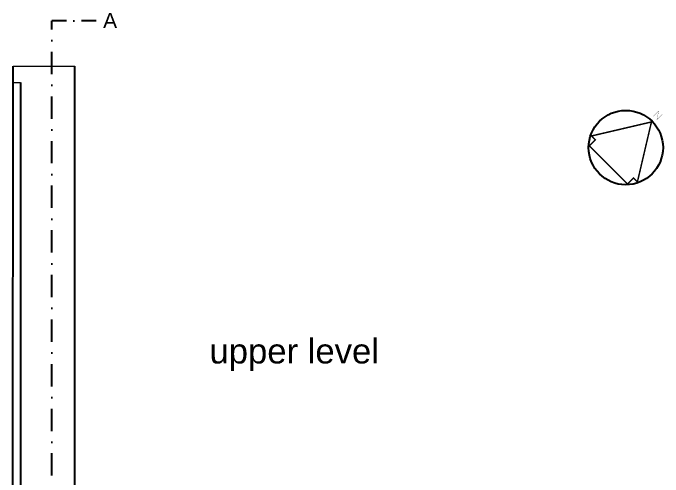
# Model space of a CAD drawing. Header units: millimetres. Extents: x -1430 to 19354, y 420 to 22678.
# Drawn here: x 3226 to 16331, y 13317 to 22678 of the extents above; entities that cross this region are included whole.
import ezdxf

# ---------------------------------------------------------------- set-up
doc = ezdxf.new("R2010")
doc.units = ezdxf.units.MM
doc.header["$LTSCALE"] = 30
doc.linetypes.add('ceco.net dash-dot', pattern=[1, 0.5, -0.25, 0, -0.25])
for name, color, linetype in [('ceco.net 441 Smith House upper level', 7, 'Continuous'), ('ceco.net Smith House section lines', 255, 'ceco.net dash-dot'), ('ceco.net Smith House text', 7, 'Continuous')]:
    doc.layers.add(name, color=color, linetype=linetype)
doc.styles.add('ceco.net', font='arial.ttf', dxfattribs={"height": 300})

msp = doc.modelspace()

# ---------------------------------------------------------------- linework, layer by layer
at = {"layer": 'ceco.net 441 Smith House upper level'}
for p, q in [((3225.799999611918, 13094.29752855189), (3225.799999626818, 21606.0220715627)), ((4470.399999248329, 13094.29752855189), (4470.399999248329, 21606.0220715627)), ((3378.199999245349, 21273.09752864949), (3378.199999245349, 13094.29752855375))]:
    msp.add_line(p, q, dxfattribs=at)
at = {"layer": 'ceco.net 441 Smith House upper level', "lineweight": 5}
for p, q in [((3225.799999626818, 21606.0220715627), (4470.399999248329, 21606.0220715627)), ((3225.799999626818, 21273.09752864949), (3378.199999245349, 21273.09752864949))]:
    msp.add_line(p, q, dxfattribs=at)
at = {"layer": 'ceco.net 441 Smith House upper level', "lineweight": 0, "const_width": 2.999994}
msp.add_lwpolyline([(16137.96600857609, 20595.98775437101), (16244.01338173681, 20702.03512753918), (16208.61290765041, 20525.3408552818), (16314.66028082603, 20631.38822844996)], dxfattribs=at)
at = {"layer": 'ceco.net 441 Smith House upper level', "const_width": 29.99994}
msp.add_lwpolyline([(15815.34100920194, 19272.00146448984), (16097.93190375203, 20479.71115556731), (14890.22221267456, 20197.12026102468), (14968.02916854852, 20119.31330513581), (14845.94486256176, 19997.2289991416), (15615.44974732631, 19227.7241143845), (15737.53405331308, 19349.80842037871)], close=True, dxfattribs=at)
at = {"layer": 'ceco.net 441 Smith House upper level'}
msp.add_circle((15581.01011064881, 19962.78936247155), 749.9985, dxfattribs=at)
at = {"layer": 'ceco.net Smith House section lines', "ltscale": 30}
msp.add_line((4010.150061550084, 743.1171288900077), (4010.150061550084, 22521.37384613603), dxfattribs=at)
at = {"layer": 'ceco.net Smith House section lines', "linetype": 'ceco.net dash-dot', "ltscale": 20}
msp.add_line((4905.641064005438, 22521.37384612299), (4010.150061550084, 22521.37384613789), dxfattribs=at)

# ---------------------------------------------------------------- texts
at = {"layer": 'ceco.net Smith House section lines', "ltscale": 30, "insert": (5044.03368681902, 22677.96048062108), "char_height": 300, "width": 378.9155426621437, "attachment_point": 1, "style": 'ceco.net'}
msp.add_mtext('A', dxfattribs=at)
at = {"layer": 'ceco.net Smith House text', "ltscale": 30, "insert": (7187.477704795544, 16107.16035931371), "char_height": 500, "width": 4195.78792309761, "attachment_point": 1, "style": 'ceco.net'}
msp.add_mtext('upper level', dxfattribs=at)

doc.saveas('drawing.dxf')
